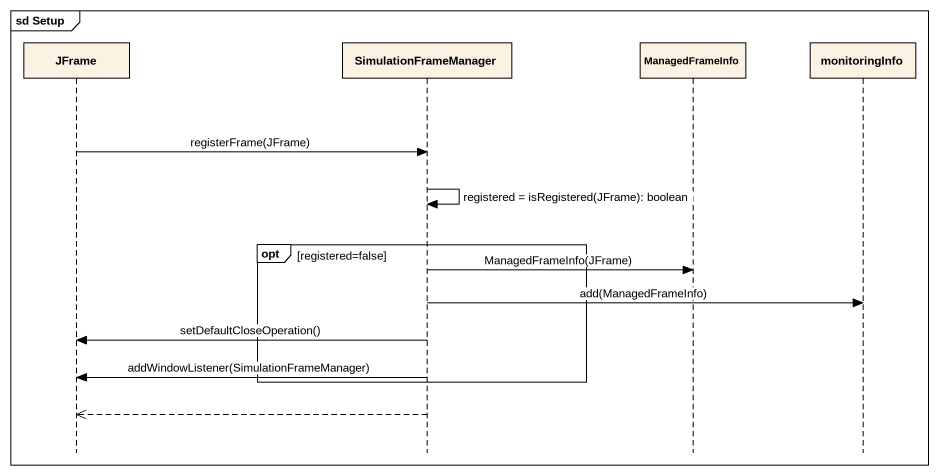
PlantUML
@startuml
mainframe sd Setup
hide footbox
participant JFrame
participant SimulationFrameManager
participant ManagedFrameInfo
participant monitoringInfo

JFrame -> SimulationFrameManager : registerFrame(JFrame)
SimulationFrameManager -> SimulationFrameManager : registered = isRegistered(JFrame): boolean
opt registered=false
  SimulationFrameManager -> ManagedFrameInfo : ManagedFrameInfo(JFrame)
  SimulationFrameManager -> monitoringInfo : add(ManagedFrameInfo)
  SimulationFrameManager -> JFrame : setDefaultCloseOperation()
  SimulationFrameManager -> JFrame : addWindowListener(SimulationFrameManager)
end
SimulationFrameManager -->> JFrame
@enduml
